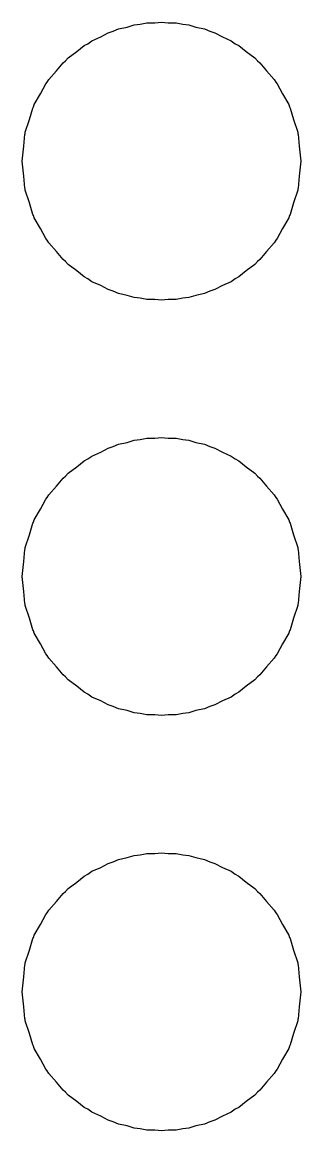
# Model space of a CAD drawing. Extents: x -3.89 to 1.02, y -1.82 to 1.02.
# Drawn here: x -2.7882 to -2.7212, y -0.0335 to 0.2335 of the extents above; entities that cross this region are included whole.
import ezdxf

# ---------------------------------------------------------------- set-up
doc = ezdxf.new("R2010")
doc.units = 0
doc.header["$MEASUREMENT"] = 0
doc.layers.add('BLACK', color=7, linetype='CONTINUOUS')

msp = doc.modelspace()

# ---------------------------------------------------------------- linework, layer by layer
at = {"layer": 'BLACK', "linetype": 'CONTINUOUS'}
for p, q in [((-2.76508, 0.23186), (-2.76302, 0.2323)), ((-2.76302, 0.2323), (-2.76126, 0.23284)), ((-2.76126, 0.23284), (-2.75985, 0.23297)), ((-2.75985, 0.23297), (-2.75823, 0.23332)), ((-2.75823, 0.23332), (-2.75635, 0.23332)), ((-2.75635, 0.23332), (-2.75472, 0.23348)), ((-2.75472, 0.23348), (-2.7531, 0.23332)), ((-2.7531, 0.23332), (-2.75122, 0.23332)), ((-2.75122, 0.23332), (-2.7496, 0.23297)), ((-2.7496, 0.23297), (-2.74819, 0.23284)), ((-2.74819, 0.23284), (-2.74643, 0.2323)), ((-2.74643, 0.2323), (-2.74437, 0.23186)), ((-2.77148, 0.22901), (-2.76935, 0.22996)), ((-2.76935, 0.22996), (-2.76754, 0.23093)), ((-2.76754, 0.23093), (-2.76639, 0.23128)), ((-2.76639, 0.23128), (-2.76508, 0.23186)), ((-2.74437, 0.23186), (-2.74306, 0.23128)), ((-2.74306, 0.23128), (-2.74191, 0.23093)), ((-2.74191, 0.23093), (-2.74009, 0.22996)), ((-2.74009, 0.22996), (-2.73797, 0.22901)), ((-2.77508, 0.2264), (-2.77332, 0.22784)), ((-2.77332, 0.22784), (-2.77246, 0.2283)), ((-2.77246, 0.2283), (-2.77148, 0.22901)), ((-2.73797, 0.22901), (-2.73699, 0.2283)), ((-2.73699, 0.2283), (-2.73612, 0.22784)), ((-2.73612, 0.22784), (-2.73437, 0.22639)), ((-2.77781, 0.22416), (-2.77714, 0.2249)), ((-2.77714, 0.2249), (-2.77508, 0.2264)), ((-2.73437, 0.22639), (-2.73231, 0.2249)), ((-2.73231, 0.2249), (-2.73164, 0.22416)), ((-2.78183, 0.21969), (-2.77998, 0.22175)), ((-2.77998, 0.22175), (-2.7784, 0.22367)), ((-2.7784, 0.22367), (-2.77781, 0.22416)), ((-2.73164, 0.22416), (-2.73105, 0.22367)), ((-2.73105, 0.22367), (-2.72947, 0.22175)), ((-2.72947, 0.22175), (-2.72762, 0.21969)), ((-2.78256, 0.2186), (-2.78222, 0.21902)), ((-2.78222, 0.21902), (-2.78183, 0.21969)), ((-2.72762, 0.21969), (-2.72723, 0.21902)), ((-2.72723, 0.21902), (-2.72689, 0.2186)), ((-2.78383, 0.21623), (-2.78256, 0.2186)), ((-2.72689, 0.2186), (-2.72562, 0.21623)), ((-2.7855, 0.2131), (-2.78533, 0.21363)), ((-2.78533, 0.21363), (-2.78383, 0.21623)), ((-2.72562, 0.21623), (-2.72412, 0.21363)), ((-2.72412, 0.21363), (-2.72394, 0.2131)), ((-2.78649, 0.21006), (-2.78566, 0.21281)), ((-2.78566, 0.21281), (-2.7855, 0.2131)), ((-2.72394, 0.2131), (-2.72379, 0.21281)), ((-2.72379, 0.21281), (-2.72296, 0.21006)), ((-2.7875, 0.20697), (-2.78649, 0.21006)), ((-2.72296, 0.21006), (-2.72195, 0.20697)), ((-2.78785, 0.20361), (-2.78756, 0.20653)), ((-2.78756, 0.20653), (-2.78753, 0.20663)), ((-2.78753, 0.20663), (-2.7875, 0.20697)), ((-2.72195, 0.20697), (-2.72192, 0.20663)), ((-2.72192, 0.20663), (-2.72189, 0.20653)), ((-2.72189, 0.20653), (-2.7216, 0.2036)), ((-2.78823, 0.2), (-2.78785, 0.20361)), ((-2.7216, 0.2036), (-2.72122, 0.2)), ((-2.78785, 0.19639), (-2.78823, 0.2)), ((-2.72122, 0.2), (-2.7216, 0.1964)), ((-2.78756, 0.19347), (-2.78785, 0.19639)), ((-2.7216, 0.1964), (-2.72189, 0.19347)), ((-2.78753, 0.19337), (-2.78756, 0.19347)), ((-2.7875, 0.19303), (-2.78753, 0.19337)), ((-2.78649, 0.18994), (-2.7875, 0.19303)), ((-2.72195, 0.19303), (-2.72296, 0.18994)), ((-2.72192, 0.19337), (-2.72195, 0.19303)), ((-2.72189, 0.19347), (-2.72192, 0.19337)), ((-2.78566, 0.18719), (-2.78649, 0.18994)), ((-2.72296, 0.18994), (-2.72379, 0.18719)), ((-2.7855, 0.1869), (-2.78566, 0.18719)), ((-2.78533, 0.18637), (-2.7855, 0.1869)), ((-2.72394, 0.1869), (-2.72412, 0.18637)), ((-2.72379, 0.18719), (-2.72394, 0.1869)), ((-2.78383, 0.18377), (-2.78533, 0.18637)), ((-2.72412, 0.18637), (-2.72562, 0.18377)), ((-2.78256, 0.1814), (-2.78383, 0.18377)), ((-2.72562, 0.18377), (-2.72689, 0.1814)), ((-2.78222, 0.18098), (-2.78256, 0.1814)), ((-2.78183, 0.18031), (-2.78222, 0.18098)), ((-2.77998, 0.17825), (-2.78183, 0.18031)), ((-2.72762, 0.18031), (-2.72947, 0.17825)), ((-2.72723, 0.18098), (-2.72762, 0.18031)), ((-2.72689, 0.1814), (-2.72723, 0.18098)), ((-2.7784, 0.17633), (-2.77998, 0.17825)), ((-2.77781, 0.17584), (-2.7784, 0.17633)), ((-2.73105, 0.17633), (-2.73164, 0.17584)), ((-2.72947, 0.17825), (-2.73105, 0.17633)), ((-2.77714, 0.1751), (-2.77781, 0.17584)), ((-2.77508, 0.17361), (-2.77714, 0.1751)), ((-2.77332, 0.17216), (-2.77508, 0.17361)), ((-2.73436, 0.17361), (-2.73612, 0.17216)), ((-2.73231, 0.1751), (-2.73436, 0.17361)), ((-2.73164, 0.17584), (-2.73231, 0.1751)), ((-2.77246, 0.1717), (-2.77332, 0.17216)), ((-2.77148, 0.17098), (-2.77246, 0.1717)), ((-2.76935, 0.17004), (-2.77148, 0.17098)), ((-2.73797, 0.17098), (-2.74009, 0.17004)), ((-2.73699, 0.1717), (-2.73797, 0.17098)), ((-2.73612, 0.17216), (-2.73699, 0.1717)), ((-2.76754, 0.16907), (-2.76935, 0.17004)), ((-2.76639, 0.16872), (-2.76754, 0.16907)), ((-2.76508, 0.16814), (-2.76639, 0.16872)), ((-2.74306, 0.16872), (-2.74437, 0.16814)), ((-2.74191, 0.16907), (-2.74306, 0.16872)), ((-2.74009, 0.17004), (-2.74191, 0.16907)), ((-2.76302, 0.1677), (-2.76508, 0.16814)), ((-2.76126, 0.16716), (-2.76302, 0.1677)), ((-2.75985, 0.16703), (-2.76126, 0.16716)), ((-2.75823, 0.16668), (-2.75985, 0.16703)), ((-2.75635, 0.16668), (-2.75823, 0.16668)), ((-2.75472, 0.16652), (-2.75635, 0.16668)), ((-2.7531, 0.16668), (-2.75472, 0.16652)), ((-2.75122, 0.16668), (-2.7531, 0.16668)), ((-2.7496, 0.16703), (-2.75122, 0.16668)), ((-2.74819, 0.16716), (-2.7496, 0.16703)), ((-2.74643, 0.1677), (-2.74819, 0.16716)), ((-2.74437, 0.16814), (-2.74643, 0.1677)), ((-2.76935, 0.12996), (-2.76754, 0.13093)), ((-2.76754, 0.13093), (-2.76639, 0.13128)), ((-2.76639, 0.13128), (-2.76508, 0.13186)), ((-2.76508, 0.13186), (-2.76302, 0.1323)), ((-2.76302, 0.1323), (-2.76126, 0.13284)), ((-2.76126, 0.13284), (-2.75985, 0.13298)), ((-2.75985, 0.13298), (-2.75823, 0.13332)), ((-2.75823, 0.13332), (-2.75635, 0.13332)), ((-2.75635, 0.13332), (-2.75472, 0.13348)), ((-2.75472, 0.13348), (-2.7531, 0.13332)), ((-2.7531, 0.13332), (-2.75122, 0.13332)), ((-2.75122, 0.13332), (-2.7496, 0.13298)), ((-2.7496, 0.13298), (-2.74819, 0.13284)), ((-2.74819, 0.13284), (-2.74643, 0.1323)), ((-2.74643, 0.1323), (-2.74437, 0.13186)), ((-2.74437, 0.13186), (-2.74306, 0.13128)), ((-2.74306, 0.13128), (-2.74191, 0.13093)), ((-2.74191, 0.13093), (-2.74009, 0.12996)), ((-2.77332, 0.12784), (-2.77246, 0.1283)), ((-2.77246, 0.1283), (-2.77148, 0.12901)), ((-2.77148, 0.12901), (-2.76935, 0.12996)), ((-2.74009, 0.12996), (-2.73797, 0.12901)), ((-2.73797, 0.12901), (-2.73699, 0.1283)), ((-2.73699, 0.1283), (-2.73612, 0.12784)), ((-2.77714, 0.1249), (-2.77508, 0.1264)), ((-2.77508, 0.1264), (-2.77332, 0.12784)), ((-2.73612, 0.12784), (-2.73437, 0.12639)), ((-2.73437, 0.12639), (-2.73231, 0.1249)), ((-2.77998, 0.12175), (-2.7784, 0.12367)), ((-2.7784, 0.12367), (-2.77781, 0.12416)), ((-2.77781, 0.12416), (-2.77714, 0.1249)), ((-2.73231, 0.1249), (-2.73164, 0.12416)), ((-2.73164, 0.12416), (-2.73105, 0.12367)), ((-2.73105, 0.12367), (-2.72947, 0.12175)), ((-2.78183, 0.11969), (-2.77998, 0.12175)), ((-2.72947, 0.12175), (-2.72762, 0.11969)), ((-2.78383, 0.11623), (-2.78256, 0.1186)), ((-2.78256, 0.1186), (-2.78222, 0.11902)), ((-2.78222, 0.11902), (-2.78183, 0.11969)), ((-2.72762, 0.11969), (-2.72723, 0.11902)), ((-2.72723, 0.11902), (-2.72689, 0.1186)), ((-2.72689, 0.1186), (-2.72562, 0.11623)), ((-2.78533, 0.11363), (-2.78383, 0.11623)), ((-2.72562, 0.11623), (-2.72412, 0.11363)), ((-2.78649, 0.11006), (-2.78566, 0.11281)), ((-2.78566, 0.11281), (-2.7855, 0.1131)), ((-2.7855, 0.1131), (-2.78533, 0.11363)), ((-2.72412, 0.11363), (-2.72394, 0.1131)), ((-2.72394, 0.1131), (-2.72379, 0.11281)), ((-2.72379, 0.11281), (-2.72296, 0.11006)), ((-2.7875, 0.10697), (-2.78649, 0.11006)), ((-2.72296, 0.11006), (-2.72195, 0.10697)), ((-2.78753, 0.10663), (-2.7875, 0.10697)), ((-2.72195, 0.10697), (-2.72192, 0.10663)), ((-2.78785, 0.10361), (-2.78756, 0.10653)), ((-2.78756, 0.10653), (-2.78753, 0.10663)), ((-2.72192, 0.10663), (-2.72189, 0.10653)), ((-2.72189, 0.10653), (-2.7216, 0.1036)), ((-2.78823, 0.1), (-2.78785, 0.10361)), ((-2.7216, 0.1036), (-2.72122, 0.1)), ((-2.78785, 0.09639), (-2.78823, 0.1)), ((-2.72122, 0.1), (-2.7216, 0.0964)), ((-2.78756, 0.09347), (-2.78785, 0.09639)), ((-2.7216, 0.0964), (-2.72189, 0.09347)), ((-2.78753, 0.09337), (-2.78756, 0.09347)), ((-2.72189, 0.09347), (-2.72192, 0.09337)), ((-2.7875, 0.09303), (-2.78753, 0.09337)), ((-2.78649, 0.08994), (-2.7875, 0.09303)), ((-2.72195, 0.09303), (-2.72296, 0.08994)), ((-2.72192, 0.09337), (-2.72195, 0.09303)), ((-2.78566, 0.08719), (-2.78649, 0.08994)), ((-2.72296, 0.08994), (-2.72379, 0.08719)), ((-2.7855, 0.0869), (-2.78566, 0.08719)), ((-2.78533, 0.08637), (-2.7855, 0.0869)), ((-2.78383, 0.08377), (-2.78533, 0.08637)), ((-2.72412, 0.08637), (-2.72562, 0.08377)), ((-2.72394, 0.0869), (-2.72412, 0.08637)), ((-2.72379, 0.08719), (-2.72394, 0.0869)), ((-2.78256, 0.0814), (-2.78383, 0.08377)), ((-2.72562, 0.08377), (-2.72689, 0.0814)), ((-2.78222, 0.08098), (-2.78256, 0.0814)), ((-2.78183, 0.08031), (-2.78222, 0.08098)), ((-2.77998, 0.07825), (-2.78183, 0.08031)), ((-2.72762, 0.08031), (-2.72947, 0.07825)), ((-2.72723, 0.08098), (-2.72762, 0.08031)), ((-2.72689, 0.0814), (-2.72723, 0.08098)), ((-2.7784, 0.07633), (-2.77998, 0.07825)), ((-2.72947, 0.07825), (-2.73105, 0.07633)), ((-2.77781, 0.07584), (-2.7784, 0.07633)), ((-2.77714, 0.0751), (-2.77781, 0.07584)), ((-2.77508, 0.07361), (-2.77714, 0.0751)), ((-2.73231, 0.0751), (-2.73436, 0.07361)), ((-2.73164, 0.07584), (-2.73231, 0.0751)), ((-2.73105, 0.07633), (-2.73164, 0.07584)), ((-2.77332, 0.07216), (-2.77508, 0.07361)), ((-2.77246, 0.0717), (-2.77332, 0.07216)), ((-2.73612, 0.07216), (-2.73699, 0.0717)), ((-2.73436, 0.07361), (-2.73612, 0.07216)), ((-2.77148, 0.07098), (-2.77246, 0.0717)), ((-2.76935, 0.07004), (-2.77148, 0.07098)), ((-2.76754, 0.06907), (-2.76935, 0.07004)), ((-2.74009, 0.07004), (-2.74191, 0.06907)), ((-2.73797, 0.07098), (-2.74009, 0.07004)), ((-2.73699, 0.0717), (-2.73797, 0.07098)), ((-2.76639, 0.06872), (-2.76754, 0.06907)), ((-2.76508, 0.06814), (-2.76639, 0.06872)), ((-2.76302, 0.0677), (-2.76508, 0.06814)), ((-2.76126, 0.06716), (-2.76302, 0.0677)), ((-2.75985, 0.06702), (-2.76126, 0.06716)), ((-2.75823, 0.06668), (-2.75985, 0.06702)), ((-2.7496, 0.06702), (-2.75122, 0.06668)), ((-2.74819, 0.06716), (-2.7496, 0.06702)), ((-2.74643, 0.0677), (-2.74819, 0.06716)), ((-2.74437, 0.06814), (-2.74643, 0.0677)), ((-2.74306, 0.06872), (-2.74437, 0.06814)), ((-2.74191, 0.06907), (-2.74306, 0.06872)), ((-2.75635, 0.06668), (-2.75823, 0.06668)), ((-2.75472, 0.06652), (-2.75635, 0.06668)), ((-2.7531, 0.06668), (-2.75472, 0.06652)), ((-2.75122, 0.06668), (-2.7531, 0.06668)), ((-2.76508, 0.03186), (-2.76302, 0.0323)), ((-2.76302, 0.0323), (-2.76126, 0.03284)), ((-2.76126, 0.03284), (-2.75985, 0.03298)), ((-2.75985, 0.03298), (-2.75823, 0.03332)), ((-2.75823, 0.03332), (-2.75635, 0.03332)), ((-2.75635, 0.03332), (-2.75472, 0.03348)), ((-2.75472, 0.03348), (-2.7531, 0.03332)), ((-2.7531, 0.03332), (-2.75122, 0.03332)), ((-2.75122, 0.03332), (-2.7496, 0.03298)), ((-2.7496, 0.03298), (-2.74819, 0.03284)), ((-2.74819, 0.03284), (-2.74643, 0.0323)), ((-2.74643, 0.0323), (-2.74437, 0.03186)), ((-2.77148, 0.02902), (-2.76935, 0.02996)), ((-2.76935, 0.02996), (-2.76754, 0.03093)), ((-2.76754, 0.03093), (-2.76639, 0.03128)), ((-2.76639, 0.03128), (-2.76508, 0.03186)), ((-2.74437, 0.03186), (-2.74306, 0.03128)), ((-2.74306, 0.03128), (-2.74191, 0.03093)), ((-2.74191, 0.03093), (-2.74009, 0.02996)), ((-2.74009, 0.02996), (-2.73797, 0.02902)), ((-2.77508, 0.02639), (-2.77332, 0.02784)), ((-2.77332, 0.02784), (-2.77246, 0.0283)), ((-2.77246, 0.0283), (-2.77148, 0.02902)), ((-2.73797, 0.02902), (-2.73699, 0.0283)), ((-2.73699, 0.0283), (-2.73612, 0.02784)), ((-2.73612, 0.02784), (-2.73437, 0.02639)), ((-2.7784, 0.02367), (-2.77781, 0.02416)), ((-2.77781, 0.02416), (-2.77714, 0.0249)), ((-2.77714, 0.0249), (-2.77508, 0.02639)), ((-2.73437, 0.02639), (-2.73231, 0.0249)), ((-2.73231, 0.0249), (-2.73164, 0.02416)), ((-2.73164, 0.02416), (-2.73105, 0.02367)), ((-2.78183, 0.01969), (-2.77998, 0.02175)), ((-2.77998, 0.02175), (-2.7784, 0.02367)), ((-2.73105, 0.02367), (-2.72947, 0.02175)), ((-2.72947, 0.02175), (-2.72762, 0.01969)), ((-2.78256, 0.0186), (-2.78222, 0.01902)), ((-2.78222, 0.01902), (-2.78183, 0.01969)), ((-2.72762, 0.01969), (-2.72723, 0.01902)), ((-2.72723, 0.01902), (-2.72689, 0.0186)), ((-2.78533, 0.01363), (-2.78383, 0.01623)), ((-2.78383, 0.01623), (-2.78256, 0.0186)), ((-2.72689, 0.0186), (-2.72562, 0.01623)), ((-2.72562, 0.01623), (-2.72412, 0.01363)), ((-2.7855, 0.0131), (-2.78533, 0.01363)), ((-2.72412, 0.01363), (-2.72394, 0.0131)), ((-2.78649, 0.01006), (-2.78566, 0.01281)), ((-2.78566, 0.01281), (-2.7855, 0.0131)), ((-2.72394, 0.0131), (-2.72379, 0.01281)), ((-2.72379, 0.01281), (-2.72296, 0.01006)), ((-2.7875, 0.00697), (-2.78649, 0.01006)), ((-2.72296, 0.01006), (-2.72195, 0.00697)), ((-2.78785, 0.00361), (-2.78756, 0.00653)), ((-2.78756, 0.00653), (-2.78753, 0.00663)), ((-2.78753, 0.00663), (-2.7875, 0.00697)), ((-2.72195, 0.00697), (-2.72192, 0.00663)), ((-2.72192, 0.00663), (-2.72189, 0.00653)), ((-2.72189, 0.00653), (-2.7216, 0.0036)), ((-2.78823, 0), (-2.78785, 0.00361)), ((-2.7216, 0.0036), (-2.72122, 0)), ((-2.78785, -0.00361), (-2.78823, 0)), ((-2.72122, 0), (-2.7216, -0.0036)), ((-2.78756, -0.00653), (-2.78785, -0.00361)), ((-2.7216, -0.0036), (-2.72189, -0.00653)), ((-2.78753, -0.00663), (-2.78756, -0.00653)), ((-2.7875, -0.00697), (-2.78753, -0.00663)), ((-2.78649, -0.01006), (-2.7875, -0.00697)), ((-2.72195, -0.00697), (-2.72296, -0.01006)), ((-2.72192, -0.00663), (-2.72195, -0.00697)), ((-2.72189, -0.00653), (-2.72192, -0.00663)), ((-2.78566, -0.01281), (-2.78649, -0.01006)), ((-2.72296, -0.01006), (-2.72379, -0.01281)), ((-2.7855, -0.0131), (-2.78566, -0.01281)), ((-2.78533, -0.01363), (-2.7855, -0.0131)), ((-2.72394, -0.0131), (-2.72412, -0.01363)), ((-2.72379, -0.01281), (-2.72394, -0.0131)), ((-2.78383, -0.01623), (-2.78533, -0.01363)), ((-2.72412, -0.01363), (-2.72562, -0.01623)), ((-2.78256, -0.0186), (-2.78383, -0.01623)), ((-2.78222, -0.01902), (-2.78256, -0.0186)), ((-2.72689, -0.0186), (-2.72723, -0.01902)), ((-2.72562, -0.01623), (-2.72689, -0.0186)), ((-2.78183, -0.01969), (-2.78222, -0.01902)), ((-2.77998, -0.02175), (-2.78183, -0.01969)), ((-2.72762, -0.01969), (-2.72947, -0.02175)), ((-2.72723, -0.01902), (-2.72762, -0.01969)), ((-2.7784, -0.02367), (-2.77998, -0.02175)), ((-2.77781, -0.02416), (-2.7784, -0.02367)), ((-2.73105, -0.02367), (-2.73164, -0.02416)), ((-2.72947, -0.02175), (-2.73105, -0.02367)), ((-2.77714, -0.0249), (-2.77781, -0.02416)), ((-2.77508, -0.02639), (-2.77714, -0.0249)), ((-2.77332, -0.02784), (-2.77508, -0.02639)), ((-2.73437, -0.02639), (-2.73612, -0.02784)), ((-2.73231, -0.0249), (-2.73437, -0.02639)), ((-2.73164, -0.02416), (-2.73231, -0.0249)), ((-2.77246, -0.0283), (-2.77332, -0.02784)), ((-2.77148, -0.02902), (-2.77246, -0.0283)), ((-2.76935, -0.02996), (-2.77148, -0.02902)), ((-2.73797, -0.02902), (-2.74009, -0.02996)), ((-2.73699, -0.0283), (-2.73797, -0.02902)), ((-2.73612, -0.02784), (-2.73699, -0.0283)), ((-2.76754, -0.03093), (-2.76935, -0.02996)), ((-2.76639, -0.03128), (-2.76754, -0.03093)), ((-2.76508, -0.03186), (-2.76639, -0.03128)), ((-2.76302, -0.0323), (-2.76508, -0.03186)), ((-2.74437, -0.03186), (-2.74643, -0.0323)), ((-2.74306, -0.03128), (-2.74437, -0.03186)), ((-2.74191, -0.03093), (-2.74306, -0.03128)), ((-2.74009, -0.02996), (-2.74191, -0.03093)), ((-2.76126, -0.03284), (-2.76302, -0.0323)), ((-2.75985, -0.03298), (-2.76126, -0.03284)), ((-2.75823, -0.03332), (-2.75985, -0.03298)), ((-2.75635, -0.03332), (-2.75823, -0.03332)), ((-2.75472, -0.03348), (-2.75635, -0.03332)), ((-2.7531, -0.03332), (-2.75472, -0.03348)), ((-2.75122, -0.03332), (-2.7531, -0.03332)), ((-2.7496, -0.03298), (-2.75122, -0.03332)), ((-2.74819, -0.03284), (-2.7496, -0.03298)), ((-2.74643, -0.0323), (-2.74819, -0.03284))]:
    msp.add_line(p, q, dxfattribs=at)

doc.saveas('drawing.dxf')
